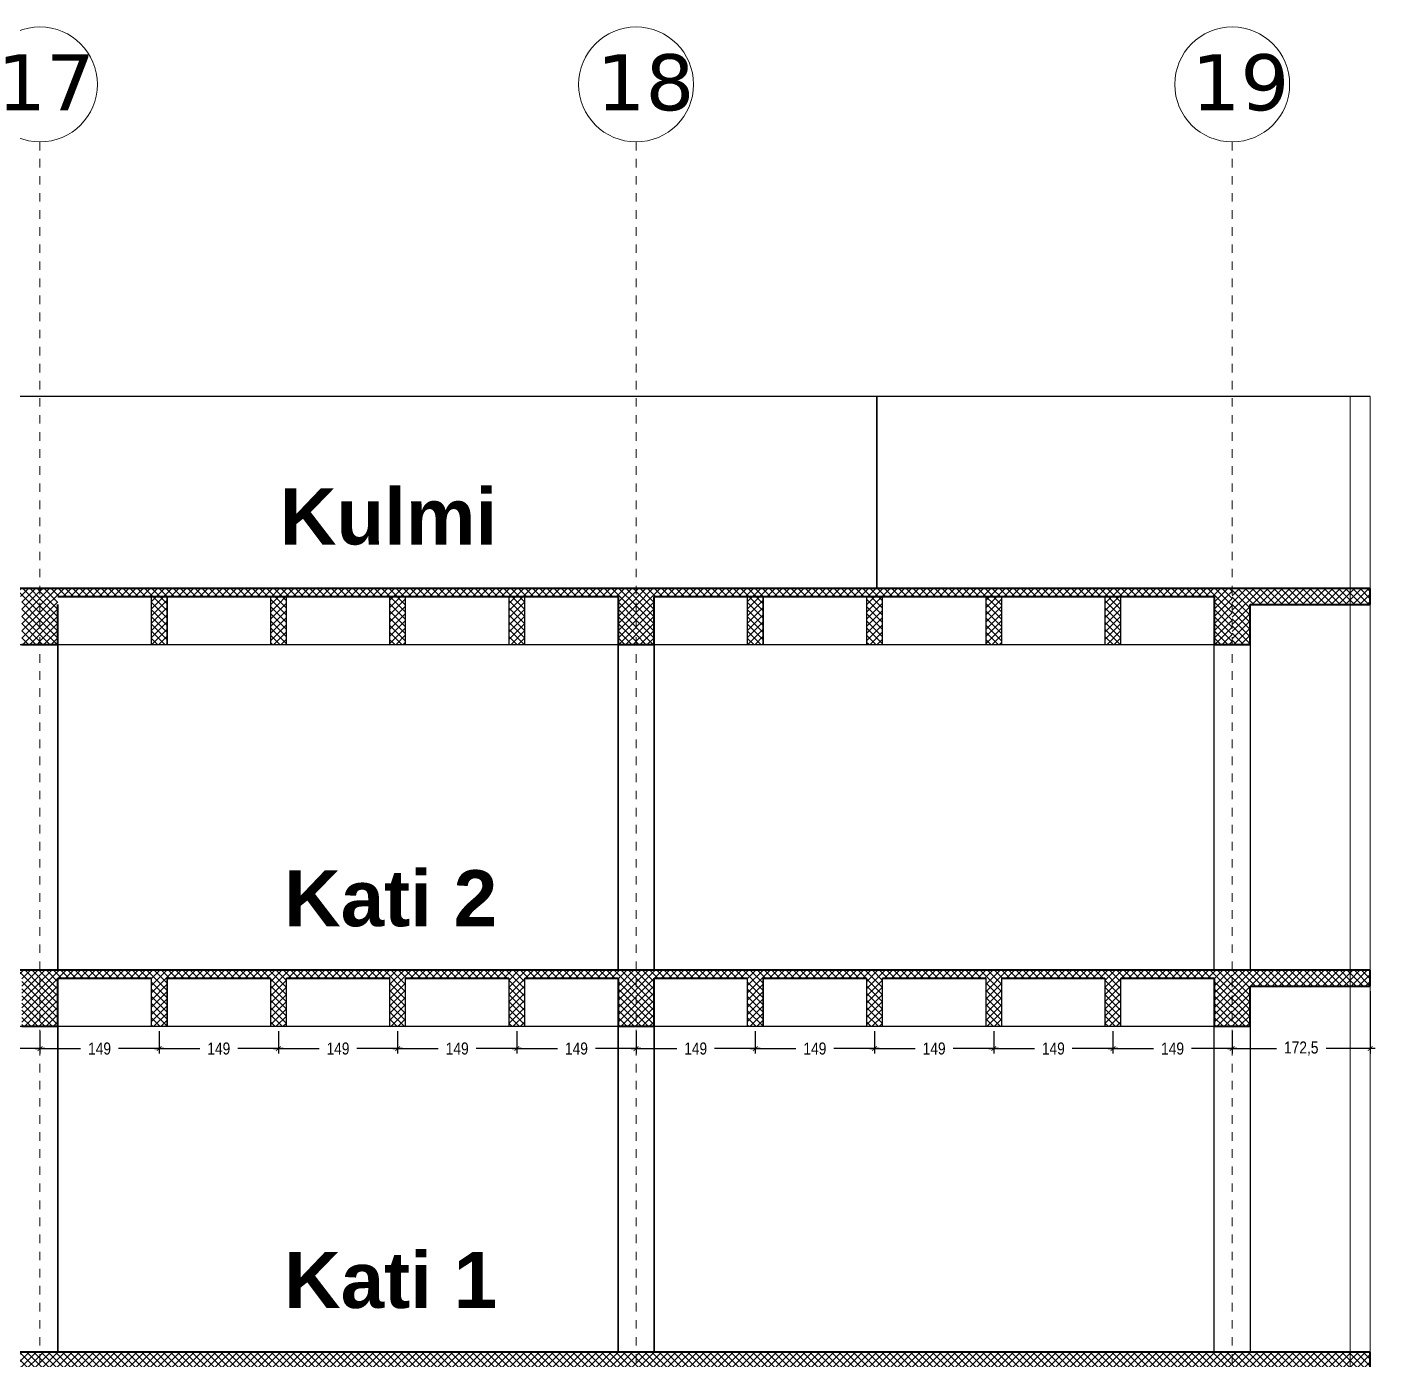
# Model space of a CAD drawing. Header units: centimetres. Extents: x 85226 to 578505, y -13061 to 170378.
# Drawn here: x 452539 to 454224, y 129254 to 130920 of the extents above; entities that cross this region are included whole.
import ezdxf

# ---------------------------------------------------------------- set-up
doc = ezdxf.new("R2010")
doc.units = ezdxf.units.CM
doc.linetypes.add('Dashed', pattern=[10.666667, 5.333333, -5.333333])
for name, color, linetype, lineweight in [('Akset_Pen_No__13', 13, 'Continuous', 18), ('Fasada', 7, 'Continuous', 15), ('muri', 7, 'Continuous', 40), ('New_01 Bodrumi_Pen_No__87', 87, 'Continuous', 18), ('Spotat', 1, 'Continuous', 15)]:
    doc.layers.add(name, color=color, linetype=linetype, lineweight=lineweight)
doc.layers.add('New_01 Bodrumi_Pen_No__29', color=7, linetype='Continuous', lineweight=18, true_color=0x261713)
doc.layers.add('New_01 Bodrumi_Pen_No__88', color=7, linetype='Continuous', lineweight=18, true_color=0x092600)
doc.styles.add('Dimensionet CM', font='swissc.ttf', dxfattribs={"height": 15})
doc.styles.add('Mini shkronjat', font='simplex.shx', dxfattribs={"height": 6})
doc.dimstyles.new('Dimensionet CM', dxfattribs={"dimtxt": 10, "dimasz": 6, "dimexe": 6, "dimexo": 6, "dimgap": 10, "dimtad": 0, "dimtih": 1, "dimtoh": 1, "dimtxsty": 'Dimensionet CM', "dimblk": 'ARCHTICK', "dimcen": 1, "dimdle": 6, "dimadec": 0, "dimazin": 0, "dimtfac": 1, "dimtmove": 0, "dimatfit": 3, "dimldrblk": 'ARCHTICK', "dimfxl": 1, "dimarcsym": 0})
pattern_1 = [(135, (305789.556, 198503.813), (-4.49012806, -4.49012806), []), (225, (305789.556, 198503.813), (4.49012806, -4.49012806), [])]
pattern_2 = [(135, (305789.556, 198520.813), (-4.49012806, -4.49012806), []), (225, (305789.556, 198520.813), (4.49012806, -4.49012806), [])]

# ---------------------------------------------------------------- blocks, each defined once
blk = doc.blocks.new('_ArchTick')
at = {"layer": 'Spotat', "color": 0, "const_width": 0.15}
blk.add_lwpolyline([(-0.5, -0.5), (0.5, 0.5)], dxfattribs=at)
blk = doc.blocks.new('*D4867')
at = {"color": 0, "lineweight": -2, "transparency": 16777216}
for p, q in [((452406.5, 129665), (452406.5, 129637.1)), ((452555.5, 129665), (452555.5, 129637.1)), ((452400.5, 129643.1), (452457.3, 129643.1)), ((452561.5, 129643.1), (452504.7, 129643.1))]:
    blk.add_line(p, q, dxfattribs=at)
at = {"layer": 'DEFPOINTS', "color": 0, "transparency": 16777216}
for p in [(452406.5, 129671), (452555.5, 129671), (452555.5, 129643.1)]:
    blk.add_point(p, dxfattribs=at)
at = {"color": 0, "lineweight": -2, "transparency": 16777216, "xscale": 6, "yscale": 6, "zscale": 6, "rotation": 180}
blk.add_blockref('_ArchTick', (452406.5, 129643.1), dxfattribs=at)
at = {"color": 0, "lineweight": -2, "transparency": 16777216, "xscale": 6, "yscale": 6, "zscale": 6}
blk.add_blockref('_ArchTick', (452555.5, 129643.1), dxfattribs=at)
at = {"color": 0, "transparency": 16777216, "insert": (452481, 129643.1), "char_height": 15, "attachment_point": 5, "style": 'Dimensionet CM'}
blk.add_mtext('149', dxfattribs=at)
blk = doc.blocks.new('*D4868')
at = {"color": 0, "lineweight": -2, "transparency": 16777216}
for p, q in [((452555.5, 129665), (452555.5, 129637.1)), ((452704.5, 129665), (452704.5, 129637.1)), ((452549.5, 129643.1), (452606.3, 129643.1)), ((452710.5, 129643.1), (452653.7, 129643.1))]:
    blk.add_line(p, q, dxfattribs=at)
at = {"layer": 'DEFPOINTS', "color": 0, "transparency": 16777216}
for p in [(452555.5, 129671), (452704.5, 129671), (452704.5, 129643.1)]:
    blk.add_point(p, dxfattribs=at)
at = {"color": 0, "lineweight": -2, "transparency": 16777216, "xscale": 6, "yscale": 6, "zscale": 6, "rotation": 180}
blk.add_blockref('_ArchTick', (452555.5, 129643.1), dxfattribs=at)
at = {"color": 0, "lineweight": -2, "transparency": 16777216, "xscale": 6, "yscale": 6, "zscale": 6}
blk.add_blockref('_ArchTick', (452704.5, 129643.1), dxfattribs=at)
at = {"color": 0, "transparency": 16777216, "insert": (452630, 129643.1), "char_height": 15, "attachment_point": 5, "style": 'Dimensionet CM'}
blk.add_mtext('149', dxfattribs=at)
blk = doc.blocks.new('*D4869')
at = {"color": 0, "lineweight": -2, "transparency": 16777216}
for p, q in [((452704.5, 129665), (452704.5, 129637.1)), ((452853.5, 129665), (452853.5, 129637.1)), ((452698.5, 129643.1), (452755.3, 129643.1)), ((452859.5, 129643.1), (452802.7, 129643.1))]:
    blk.add_line(p, q, dxfattribs=at)
at = {"layer": 'DEFPOINTS', "color": 0, "transparency": 16777216}
for p in [(452704.5, 129671), (452853.5, 129671), (452853.5, 129643.1)]:
    blk.add_point(p, dxfattribs=at)
at = {"color": 0, "lineweight": -2, "transparency": 16777216, "xscale": 6, "yscale": 6, "zscale": 6, "rotation": 180}
blk.add_blockref('_ArchTick', (452704.5, 129643.1), dxfattribs=at)
at = {"color": 0, "lineweight": -2, "transparency": 16777216, "xscale": 6, "yscale": 6, "zscale": 6}
blk.add_blockref('_ArchTick', (452853.5, 129643.1), dxfattribs=at)
at = {"color": 0, "transparency": 16777216, "insert": (452779, 129643.1), "char_height": 15, "attachment_point": 5, "style": 'Dimensionet CM'}
blk.add_mtext('149', dxfattribs=at)
blk = doc.blocks.new('*D4870')
at = {"color": 0, "lineweight": -2, "transparency": 16777216}
for p, q in [((452853.5, 129665), (452853.5, 129637.1)), ((453002.5, 129665), (453002.5, 129637.1)), ((452847.5, 129643.1), (452904.3, 129643.1)), ((453008.5, 129643.1), (452951.7, 129643.1))]:
    blk.add_line(p, q, dxfattribs=at)
at = {"layer": 'DEFPOINTS', "color": 0, "transparency": 16777216}
for p in [(452853.5, 129671), (453002.5, 129671), (453002.5, 129643.1)]:
    blk.add_point(p, dxfattribs=at)
at = {"color": 0, "lineweight": -2, "transparency": 16777216, "xscale": 6, "yscale": 6, "zscale": 6, "rotation": 180}
blk.add_blockref('_ArchTick', (452853.5, 129643.1), dxfattribs=at)
at = {"color": 0, "lineweight": -2, "transparency": 16777216, "xscale": 6, "yscale": 6, "zscale": 6}
blk.add_blockref('_ArchTick', (453002.5, 129643.1), dxfattribs=at)
at = {"color": 0, "transparency": 16777216, "insert": (452928, 129643.1), "char_height": 15, "attachment_point": 5, "style": 'Dimensionet CM'}
blk.add_mtext('149', dxfattribs=at)
blk = doc.blocks.new('*D4871')
at = {"color": 0, "lineweight": -2, "transparency": 16777216}
for p, q in [((453002.5, 129665), (453002.5, 129637.1)), ((453151.5, 129665), (453151.5, 129637.1)), ((452996.5, 129643.1), (453053.3, 129643.1)), ((453157.5, 129643.1), (453100.7, 129643.1))]:
    blk.add_line(p, q, dxfattribs=at)
at = {"layer": 'DEFPOINTS', "color": 0, "transparency": 16777216}
for p in [(453002.5, 129671), (453151.5, 129671), (453151.5, 129643.1)]:
    blk.add_point(p, dxfattribs=at)
at = {"color": 0, "lineweight": -2, "transparency": 16777216, "xscale": 6, "yscale": 6, "zscale": 6, "rotation": 180}
blk.add_blockref('_ArchTick', (453002.5, 129643.1), dxfattribs=at)
at = {"color": 0, "lineweight": -2, "transparency": 16777216, "xscale": 6, "yscale": 6, "zscale": 6}
blk.add_blockref('_ArchTick', (453151.5, 129643.1), dxfattribs=at)
at = {"color": 0, "transparency": 16777216, "insert": (453077, 129643.1), "char_height": 15, "attachment_point": 5, "style": 'Dimensionet CM'}
blk.add_mtext('149', dxfattribs=at)
blk = doc.blocks.new('*D4872')
at = {"color": 0, "lineweight": -2, "transparency": 16777216}
for p, q in [((453151.5, 129665), (453151.5, 129637.1)), ((453300.5, 129665), (453300.5, 129637.1)), ((453145.5, 129643.1), (453202.3, 129643.1)), ((453306.5, 129643.1), (453249.7, 129643.1))]:
    blk.add_line(p, q, dxfattribs=at)
at = {"layer": 'DEFPOINTS', "color": 0, "transparency": 16777216}
for p in [(453151.5, 129671), (453300.5, 129671), (453300.5, 129643.1)]:
    blk.add_point(p, dxfattribs=at)
at = {"color": 0, "lineweight": -2, "transparency": 16777216, "xscale": 6, "yscale": 6, "zscale": 6, "rotation": 180}
blk.add_blockref('_ArchTick', (453151.5, 129643.1), dxfattribs=at)
at = {"color": 0, "lineweight": -2, "transparency": 16777216, "xscale": 6, "yscale": 6, "zscale": 6}
blk.add_blockref('_ArchTick', (453300.5, 129643.1), dxfattribs=at)
at = {"color": 0, "transparency": 16777216, "insert": (453226, 129643.1), "char_height": 15, "attachment_point": 5, "style": 'Dimensionet CM'}
blk.add_mtext('149', dxfattribs=at)
blk = doc.blocks.new('*D4873')
at = {"color": 0, "lineweight": -2, "transparency": 16777216}
for p, q in [((453300.5, 129665), (453300.5, 129637.1)), ((453449.5, 129665), (453449.5, 129637.1)), ((453294.5, 129643.1), (453351.3, 129643.1)), ((453455.5, 129643.1), (453398.7, 129643.1))]:
    blk.add_line(p, q, dxfattribs=at)
at = {"layer": 'DEFPOINTS', "color": 0, "transparency": 16777216}
for p in [(453300.5, 129671), (453449.5, 129671), (453449.5, 129643.1)]:
    blk.add_point(p, dxfattribs=at)
at = {"color": 0, "lineweight": -2, "transparency": 16777216, "xscale": 6, "yscale": 6, "zscale": 6, "rotation": 180}
blk.add_blockref('_ArchTick', (453300.5, 129643.1), dxfattribs=at)
at = {"color": 0, "lineweight": -2, "transparency": 16777216, "xscale": 6, "yscale": 6, "zscale": 6}
blk.add_blockref('_ArchTick', (453449.5, 129643.1), dxfattribs=at)
at = {"color": 0, "transparency": 16777216, "insert": (453375, 129643.1), "char_height": 15, "attachment_point": 5, "style": 'Dimensionet CM'}
blk.add_mtext('149', dxfattribs=at)
blk = doc.blocks.new('*D4874')
at = {"color": 0, "lineweight": -2, "transparency": 16777216}
for p, q in [((453449.5, 129665), (453449.5, 129637.1)), ((453598.5, 129665), (453598.5, 129637.1)), ((453443.5, 129643.1), (453500.3, 129643.1)), ((453604.5, 129643.1), (453547.7, 129643.1))]:
    blk.add_line(p, q, dxfattribs=at)
at = {"layer": 'DEFPOINTS', "color": 0, "transparency": 16777216}
for p in [(453449.5, 129671), (453598.5, 129671), (453598.5, 129643.1)]:
    blk.add_point(p, dxfattribs=at)
at = {"color": 0, "lineweight": -2, "transparency": 16777216, "xscale": 6, "yscale": 6, "zscale": 6, "rotation": 180}
blk.add_blockref('_ArchTick', (453449.5, 129643.1), dxfattribs=at)
at = {"color": 0, "lineweight": -2, "transparency": 16777216, "xscale": 6, "yscale": 6, "zscale": 6}
blk.add_blockref('_ArchTick', (453598.5, 129643.1), dxfattribs=at)
at = {"color": 0, "transparency": 16777216, "insert": (453524, 129643.1), "char_height": 15, "attachment_point": 5, "style": 'Dimensionet CM'}
blk.add_mtext('149', dxfattribs=at)
blk = doc.blocks.new('*D4875')
at = {"color": 0, "lineweight": -2, "transparency": 16777216}
for p, q in [((453598.5, 129665), (453598.5, 129637.1)), ((453747.5, 129665), (453747.5, 129637.1)), ((453592.5, 129643.1), (453649.3, 129643.1)), ((453753.5, 129643.1), (453696.7, 129643.1))]:
    blk.add_line(p, q, dxfattribs=at)
at = {"layer": 'DEFPOINTS', "color": 0, "transparency": 16777216}
for p in [(453598.5, 129671), (453747.5, 129671), (453747.5, 129643.1)]:
    blk.add_point(p, dxfattribs=at)
at = {"color": 0, "lineweight": -2, "transparency": 16777216, "xscale": 6, "yscale": 6, "zscale": 6, "rotation": 180}
blk.add_blockref('_ArchTick', (453598.5, 129643.1), dxfattribs=at)
at = {"color": 0, "lineweight": -2, "transparency": 16777216, "xscale": 6, "yscale": 6, "zscale": 6}
blk.add_blockref('_ArchTick', (453747.5, 129643.1), dxfattribs=at)
at = {"color": 0, "transparency": 16777216, "insert": (453673, 129643.1), "char_height": 15, "attachment_point": 5, "style": 'Dimensionet CM'}
blk.add_mtext('149', dxfattribs=at)
blk = doc.blocks.new('*D4876')
at = {"color": 0, "lineweight": -2, "transparency": 16777216}
for p, q in [((453747.5, 129665), (453747.5, 129637.1)), ((453896.5, 129665), (453896.5, 129637.1)), ((453741.5, 129643.1), (453798.3, 129643.1)), ((453902.5, 129643.1), (453845.7, 129643.1))]:
    blk.add_line(p, q, dxfattribs=at)
at = {"layer": 'DEFPOINTS', "color": 0, "transparency": 16777216}
for p in [(453747.5, 129671), (453896.5, 129671), (453896.5, 129643.1)]:
    blk.add_point(p, dxfattribs=at)
at = {"color": 0, "lineweight": -2, "transparency": 16777216, "xscale": 6, "yscale": 6, "zscale": 6, "rotation": 180}
blk.add_blockref('_ArchTick', (453747.5, 129643.1), dxfattribs=at)
at = {"color": 0, "lineweight": -2, "transparency": 16777216, "xscale": 6, "yscale": 6, "zscale": 6}
blk.add_blockref('_ArchTick', (453896.5, 129643.1), dxfattribs=at)
at = {"color": 0, "transparency": 16777216, "insert": (453822, 129643.1), "char_height": 15, "attachment_point": 5, "style": 'Dimensionet CM'}
blk.add_mtext('149', dxfattribs=at)
blk = doc.blocks.new('*D4877')
at = {"color": 0, "lineweight": -2, "transparency": 16777216}
for p, q in [((453896.5, 129665), (453896.5, 129637.1)), ((454045.5, 129665), (454045.5, 129637.1)), ((453890.5, 129643.1), (453947.3, 129643.1)), ((454051.5, 129643.1), (453994.7, 129643.1))]:
    blk.add_line(p, q, dxfattribs=at)
at = {"layer": 'DEFPOINTS', "color": 0, "transparency": 16777216}
for p in [(453896.5, 129671), (454045.5, 129671), (454045.5, 129643.1)]:
    blk.add_point(p, dxfattribs=at)
at = {"color": 0, "lineweight": -2, "transparency": 16777216, "xscale": 6, "yscale": 6, "zscale": 6, "rotation": 180}
blk.add_blockref('_ArchTick', (453896.5, 129643.1), dxfattribs=at)
at = {"color": 0, "lineweight": -2, "transparency": 16777216, "xscale": 6, "yscale": 6, "zscale": 6}
blk.add_blockref('_ArchTick', (454045.5, 129643.1), dxfattribs=at)
at = {"color": 0, "transparency": 16777216, "insert": (453971, 129643.1), "char_height": 15, "attachment_point": 5, "style": 'Dimensionet CM'}
blk.add_mtext('149', dxfattribs=at)
blk = doc.blocks.new('*D4878')
at = {"color": 0, "lineweight": -2, "transparency": 16777216}
for p, q in [((454218, 129715), (454218, 129637.1)), ((454045.5, 129665), (454045.5, 129637.1)), ((454039.5, 129643.1), (454100.7, 129643.1)), ((454224, 129643.1), (454162.9, 129643.1))]:
    blk.add_line(p, q, dxfattribs=at)
at = {"layer": 'DEFPOINTS', "color": 0, "transparency": 16777216}
for p in [(454218, 129721), (454045.5, 129671), (454218, 129643.1)]:
    blk.add_point(p, dxfattribs=at)
at = {"color": 0, "lineweight": -2, "transparency": 16777216, "xscale": 6, "yscale": 6, "zscale": 6, "rotation": 180}
blk.add_blockref('_ArchTick', (454045.5, 129643.1), dxfattribs=at)
at = {"color": 0, "lineweight": -2, "transparency": 16777216, "xscale": 6, "yscale": 6, "zscale": 6}
blk.add_blockref('_ArchTick', (454218, 129643.1), dxfattribs=at)
at = {"color": 0, "transparency": 16777216, "insert": (454131.8, 129643.1), "char_height": 15, "attachment_point": 5, "style": 'Dimensionet CM'}
blk.add_mtext('172,5', dxfattribs=at)

msp = doc.modelspace()

# ---------------------------------------------------------------- hatches: boundary and pattern name
h = msp.add_hatch()
h.set_pattern_fill('ANSI37', color=256, scale=2, angle=90, style=0)
h.set_pattern_definition([(135, (316329.552, 198980.813), (-4.49012806, -4.49012806), []), (225, (316329.552, 198980.813), (4.49012806, -4.49012806), [])])
h.paths.add_polyline_path([(452555.531, 130217.973), (451810.531, 130217.973), (451810.531, 130147.973), (451833.031, 130147.973), (451833.031, 130207.973), (451949.531, 130207.973), (451949.531, 130147.973), (451969.531, 130147.973), (451969.531, 130207.973), (452098.531, 130207.973), (452098.531, 130147.973), (452118.531, 130147.973), (452118.531, 130207.973), (452247.531, 130207.973), (452247.531, 130147.973), (452267.531, 130147.973), (452267.531, 130207.973), (452396.531, 130207.973), (452396.531, 130147.973), (452416.531, 130147.973), (452416.531, 130207.973), (452533.031, 130207.973), (452533.031, 130147.973), (452555.531, 130147.973)])
h = msp.add_hatch()
h.set_pattern_fill('ANSI37', color=256, scale=2, angle=90, style=0)
h.set_pattern_definition([(135, (317074.552, 198980.813), (-4.49012806, -4.49012806), []), (225, (317074.552, 198980.813), (4.49012806, -4.49012806), [])])
h.paths.add_polyline_path([(453300.531, 130217.973), (452555.531, 130217.973), (452555.531, 130147.973), (452578.031, 130147.973), (452578.031, 130207.973), (452694.531, 130207.973), (452694.531, 130147.973), (452714.531, 130147.973), (452714.531, 130207.973), (452843.531, 130207.973), (452843.531, 130147.973), (452863.531, 130147.973), (452863.531, 130207.973), (452992.531, 130207.973), (452992.531, 130147.973), (453012.531, 130147.973), (453012.531, 130207.973), (453141.531, 130207.973), (453141.531, 130147.973), (453161.531, 130147.973), (453161.531, 130207.973), (453278.031, 130207.973), (453278.031, 130147.973), (453300.531, 130147.973)])
h = msp.add_hatch()
h.set_pattern_fill('ANSI37', color=256, scale=2, angle=90, style=0)
h.set_pattern_definition([(135, (317819.552, 198980.813), (-4.49012806, -4.49012806), []), (225, (317819.552, 198980.813), (4.49012806, -4.49012806), [])])
h.paths.add_polyline_path([(454045.531, 130217.973), (453300.531, 130217.973), (453300.531, 130147.973), (453323.031, 130147.973), (453323.031, 130207.973), (453439.531, 130207.973), (453439.531, 130147.973), (453459.531, 130147.973), (453459.531, 130207.973), (453588.531, 130207.973), (453588.531, 130147.973), (453608.531, 130147.973), (453608.531, 130207.973), (453737.531, 130207.973), (453737.531, 130147.973), (453757.531, 130147.973), (453757.531, 130207.973), (453886.531, 130207.973), (453886.531, 130147.973), (453906.531, 130147.973), (453906.531, 130207.973), (454023.031, 130207.973), (454023.031, 130147.973), (454045.531, 130147.973)])
h = msp.add_hatch()
h.set_pattern_fill('ANSI37', color=256, scale=2, angle=90, style=0)
h.set_pattern_definition(pattern_2)
h.paths.add_polyline_path([(454068.031, 130197.973), (454193.031, 130197.973), (454193.031, 130217.973), (454045.531, 130217.973), (454045.531, 130147.973), (454068.031, 130147.973)])
h = msp.add_hatch()
h.set_pattern_fill('ANSI37', color=256, scale=2, angle=90, style=0)
h.set_pattern_definition(pattern_2)
h.paths.add_polyline_path([(454218.031, 130217.973), (454193.031, 130217.973), (454193.031, 130197.973), (454218.031, 130197.973)])
h = msp.add_hatch()
h.set_pattern_fill('ANSI37', color=256, scale=2, angle=90, style=0)
h.set_pattern_definition(pattern_1)
h.paths.add_polyline_path([(451833.031, 129730.973), (451833.031, 129730.973), (451833.031, 129730.973), (451949.531, 129730.973), (451949.531, 129670.973), (451969.531, 129670.973), (451969.531, 129730.973), (452098.531, 129730.973), (452098.531, 129670.973), (452118.531, 129670.973), (452118.531, 129730.973), (452247.531, 129730.973), (452247.531, 129670.973), (452267.531, 129670.973), (452267.531, 129730.973), (452396.531, 129730.973), (452396.531, 129670.973), (452416.531, 129670.973), (452416.531, 129730.973), (452533.031, 129730.973), (452533.031, 129670.973), (452555.531, 129670.973), (452555.531, 129740.973), (451810.531, 129740.973), (451810.531, 129670.973), (451833.031, 129670.973)])
h = msp.add_hatch()
h.set_pattern_fill('ANSI37', color=256, scale=2, angle=90, style=0)
h.set_pattern_definition([(135, (306534.556, 198503.813), (-4.49012806, -4.49012806), []), (225, (306534.556, 198503.813), (4.49012806, -4.49012806), [])])
h.paths.add_polyline_path([(452578.031, 129730.973), (452578.031, 129730.973), (452578.031, 129730.973), (452694.531, 129730.973), (452694.531, 129670.973), (452714.531, 129670.973), (452714.531, 129730.973), (452843.531, 129730.973), (452843.531, 129670.973), (452863.531, 129670.973), (452863.531, 129730.973), (452992.531, 129730.973), (452992.531, 129670.973), (453012.531, 129670.973), (453012.531, 129730.973), (453141.531, 129730.973), (453141.531, 129670.973), (453161.531, 129670.973), (453161.531, 129730.973), (453278.031, 129730.973), (453278.031, 129670.973), (453300.531, 129670.973), (453300.531, 129740.973), (452555.531, 129740.973), (452555.531, 129670.973), (452578.031, 129670.973)])
h = msp.add_hatch()
h.set_pattern_fill('ANSI37', color=256, scale=2, angle=90, style=0)
h.set_pattern_definition([(135, (307279.556, 198503.813), (-4.49012806, -4.49012806), []), (225, (307279.556, 198503.813), (4.49012806, -4.49012806), [])])
h.paths.add_polyline_path([(453323.031, 129730.973), (453323.031, 129730.973), (453323.031, 129730.973), (453439.531, 129730.973), (453439.531, 129670.973), (453459.531, 129670.973), (453459.531, 129730.973), (453588.531, 129730.973), (453588.531, 129670.973), (453608.531, 129670.973), (453608.531, 129730.973), (453737.531, 129730.973), (453737.531, 129670.973), (453757.531, 129670.973), (453757.531, 129730.973), (453886.531, 129730.973), (453886.531, 129670.973), (453906.531, 129670.973), (453906.531, 129730.973), (454023.031, 129730.973), (454023.031, 129670.973), (454045.531, 129670.973), (454045.531, 129740.973), (453300.531, 129740.973), (453300.531, 129670.973), (453323.031, 129670.973)])
h = msp.add_hatch()
h.set_pattern_fill('ANSI37', color=256, scale=2, angle=90, style=0)
h.set_pattern_definition(pattern_1)
h.paths.add_polyline_path([(454068.031, 129720.973), (454193.031, 129720.973), (454193.031, 129740.973), (454045.531, 129740.973), (454045.531, 129670.973), (454068.031, 129670.973)])
h = msp.add_hatch()
h.set_pattern_fill('ANSI37', color=256, scale=2, angle=90, style=0)
h.set_pattern_definition(pattern_1)
h.paths.add_polyline_path([(454218.031, 129740.973), (454193.031, 129740.973), (454193.031, 129720.973), (454218.031, 129720.973)])
h = msp.add_hatch()
h.set_pattern_fill('ANSI37', color=256, scale=2, angle=90, style=0)
h.set_pattern_definition([(135, (305789.556, 198486.813), (-4.49012806, -4.49012806), []), (225, (305789.556, 198486.813), (4.49012806, -4.49012806), [])])
h.paths.add_polyline_path([(451788.031, 129243.973), (451788.031, 129193.973), (451788.031, 129193.973), (451788.031, 129143.973), (451810.531, 129143.973), (451810.531, 129263.973), (451678.035, 129263.973), (451678.035, 129243.973)])
h.paths.add_polyline_path([(451810.531, 129263.973), (451810.531, 129143.973), (451833.031, 129143.973), (451833.031, 129243.973), (452533.031, 129243.973), (452533.031, 129143.973), (452555.531, 129143.973), (452555.531, 129263.973)])
h.paths.add_polyline_path([(453278.031, 129243.973), (453278.031, 129143.973), (453323.031, 129143.973), (453323.031, 129243.973), (454023.031, 129243.973), (454023.031, 129193.973), (454068.031, 129193.973), (454068.031, 129243.973), (454218.031, 129243.973), (454218.031, 129263.973), (452555.531, 129263.973), (452555.531, 129143.973), (452578.031, 129143.973), (452578.031, 129243.973)])

# ---------------------------------------------------------------- linework, layer by layer
for p, q in [((453601.484, 130457.973), (448743.035, 130457.973)), ((453601.484, 130217.973), (453601.484, 130457.973)), ((453601.484, 130457.973), (453601.484, 130217.973)), ((454218.031, 130457.973), (453601.484, 130457.973)), ((452578.031, 129740.973), (452578.031, 130197.973)), ((452578.031, 130197.973), (452578.031, 129740.973)), ((452694.531, 130207.973), (452694.531, 130147.973)), ((452714.531, 130207.973), (452714.531, 130147.973)), ((453439.531, 130207.973), (453439.531, 130147.973)), ((453459.531, 130207.973), (453459.531, 130147.973)), ((454023.031, 129740.973), (454023.031, 130207.973)), ((454068.031, 130197.973), (454068.031, 129740.973)), ((453278.031, 130172.973), (453278.031, 129740.973)), ((453278.031, 129740.973), (453278.031, 130172.973)), ((453323.031, 129740.973), (453323.031, 130172.973)), ((453323.031, 130172.973), (453323.031, 129740.973)), ((449598.031, 130147.973), (454023.031, 130147.973)), ((452468.035, 129740.973), (453168.035, 129740.973)), ((452578.031, 129263.973), (452578.031, 129730.973)), ((452578.031, 129730.973), (452578.031, 129263.973)), ((452694.531, 129730.973), (452578.031, 129730.973)), ((452694.531, 129730.973), (452694.531, 129670.973)), ((452843.531, 129730.973), (452714.531, 129730.973)), ((452714.531, 129730.973), (452714.531, 129670.973)), ((452992.531, 129730.973), (452863.531, 129730.973)), ((453141.531, 129730.973), (453012.531, 129730.973)), ((453278.031, 129730.973), (453161.531, 129730.973)), ((453168.035, 129740.973), (453213.035, 129740.973)), ((453213.035, 129740.973), (454218.031, 129740.973)), ((453278.031, 129730.973), (453278.031, 129263.973)), ((453278.031, 129263.973), (453278.031, 129730.973)), ((453323.031, 129263.973), (453323.031, 129730.973)), ((453323.031, 129730.973), (453323.031, 129263.973)), ((453439.531, 129730.973), (453439.531, 129670.973)), ((453459.531, 129730.973), (453459.531, 129670.973)), ((454023.031, 129263.973), (454023.031, 129730.973)), ((454068.031, 129720.973), (454068.031, 129263.973)), ((451688.039, 129670.973), (454023.031, 129670.973)), ((452468.035, 129263.973), (453168.035, 129263.973)), ((453168.035, 129263.973), (453213.035, 129263.973)), ((453213.035, 129263.973), (454052.335, 129263.973)), ((454052.336, 129263.973), (454052.339, 129263.973))]:
    msp.add_line(p, q)
for points in [[(452694.531, 130207.973), (452694.531, 130147.973), (452714.531, 130147.973), (452714.531, 130207.973)], [(452843.531, 130207.973), (452843.531, 130147.973), (452863.531, 130147.973), (452863.531, 130207.973)], [(452992.531, 130207.973), (452992.531, 130147.973), (453012.531, 130147.973), (453012.531, 130207.973)], [(453141.531, 130207.973), (453141.531, 130147.973), (453161.531, 130147.973), (453161.531, 130207.973)], [(453439.531, 130207.973), (453439.531, 130147.973), (453459.531, 130147.973), (453459.531, 130207.973)], [(453588.531, 130207.973), (453588.531, 130147.973), (453608.531, 130147.973), (453608.531, 130207.973)], [(453737.531, 130207.973), (453737.531, 130147.973), (453757.531, 130147.973), (453757.531, 130207.973)], [(453886.531, 130207.973), (453886.531, 130147.973), (453906.531, 130147.973), (453906.531, 130207.973)], [(452694.531, 129730.973), (452694.531, 129670.973), (452714.531, 129670.973), (452714.531, 129730.973)], [(452843.531, 129730.973), (452843.531, 129670.973), (452863.531, 129670.973), (452863.531, 129730.973)], [(452992.531, 129730.973), (452992.531, 129670.973), (453012.531, 129670.973), (453012.531, 129730.973)], [(453141.531, 129730.973), (453141.531, 129670.973), (453161.531, 129670.973), (453161.531, 129730.973)], [(453439.531, 129730.973), (453439.531, 129670.973), (453459.531, 129670.973), (453459.531, 129730.973)], [(453588.531, 129730.973), (453588.531, 129670.973), (453608.531, 129670.973), (453608.531, 129730.973)], [(453737.531, 129730.973), (453737.531, 129670.973), (453757.531, 129670.973), (453757.531, 129730.973)], [(453886.531, 129730.973), (453886.531, 129670.973), (453906.531, 129670.973), (453906.531, 129730.973)], [(451678.035, 129243.973), (451678.035, 129263.973), (454218.031, 129263.973), (454218.031, 129243.973), (454068.031, 129243.973), (454068.031, 129193.973), (454023.031, 129193.973), (454023.031, 129243.973), (453323.031, 129243.973), (453323.031, 129143.973), (453278.031, 129143.973), (453278.031, 129243.973), (452578.031, 129243.973), (452578.031, 129143.973), (452533.031, 129143.973), (452533.031, 129243.973), (451833.031, 129243.973), (451833.031, 129143.973), (451788.031, 129143.973), (451788.031, 129243.973), (451678.035, 129243.973), (451678.035, 129263.973)]]:
    msp.add_lwpolyline(points)
at = {"layer": 'Akset_Pen_No__13', "color": 251, "linetype": 'Dashed', "ltscale": 2}
for p, q in [((452555.531, 130775.961), (452555.531, 128143.089)), ((453300.531, 130775.961), (453300.531, 128143.089)), ((454045.531, 130775.961), (454045.531, 128143.089))]:
    msp.add_line(p, q, dxfattribs=at)
at = {"layer": 'Akset_Pen_No__13', "color": 251, "ltscale": 2}
for centre in [(452555.531, 130847.766), (453300.531, 130847.766), (454045.531, 130847.766)]:
    msp.add_circle(centre, 71.805, dxfattribs=at)
at = {"layer": 'muri'}
for p, q in [((454218.031, 130217.973), (449553.031, 130217.973)), ((454218.031, 130197.973), (454218.031, 130217.973)), ((452578.031, 130207.973), (453278.031, 130207.973)), ((452578.031, 130147.973), (452578.031, 130197.973)), ((453278.031, 130207.973), (453278.031, 130147.973)), ((453323.031, 130207.973), (454023.031, 130207.973)), ((453323.031, 130147.973), (453323.031, 130207.973)), ((454023.031, 130207.973), (454023.031, 130147.973)), ((454068.031, 130147.973), (454068.031, 130197.973)), ((454068.031, 130197.973), (454218.031, 130197.973)), ((452533.031, 130147.973), (452578.031, 130147.973)), ((453278.031, 130147.973), (453323.031, 130147.973)), ((454023.031, 130147.973), (454068.031, 130147.973)), ((452578.031, 129730.973), (452694.531, 129730.973)), ((452578.031, 129670.973), (452578.031, 129730.973)), ((452714.531, 129730.973), (452843.531, 129730.973)), ((452863.531, 129730.973), (452992.531, 129730.973)), ((453012.531, 129730.973), (453141.531, 129730.973)), ((453161.531, 129730.973), (453278.031, 129730.973)), ((453278.031, 129730.973), (453278.031, 129670.973)), ((453323.031, 129730.973), (453439.531, 129730.973)), ((453323.031, 129670.973), (453323.031, 129730.973)), ((453459.531, 129730.973), (453588.531, 129730.973)), ((453608.531, 129730.973), (453737.531, 129730.973)), ((453757.531, 129730.973), (453886.531, 129730.973)), ((453906.531, 129730.973), (454023.031, 129730.973)), ((454023.031, 129730.973), (454023.031, 129670.973)), ((454218.031, 129720.973), (454218.031, 129740.973)), ((454068.031, 129670.973), (454068.031, 129720.973)), ((454068.031, 129720.973), (454218.031, 129720.973)), ((452533.031, 129670.973), (452578.031, 129670.973)), ((453278.031, 129670.973), (453323.031, 129670.973)), ((454023.031, 129670.973), (454068.031, 129670.973))]:
    msp.add_line(p, q, dxfattribs=at)
for points in [[(454218.031, 129740.973), (451688.039, 129740.973)], [(454218.031, 129263.973), (451678.035, 129263.973)], [(454178.028, 129243.973), (454218.031, 129243.973), (454218.031, 129263.973)]]:
    msp.add_lwpolyline(points, dxfattribs=at)
at = {"layer": 'New_01 Bodrumi_Pen_No__29', "color": 28, "linetype": 'Continuous', "lineweight": 18, "true_color": 0x261713}
for p, q in [((454133.446, 129720.973), (454129.92, 129720.973)), ((454052.339, 129263.973), (454052.336, 129263.973)), ((454052.339, 129263.973), (454052.336, 129263.973))]:
    msp.add_line(p, q, dxfattribs=at)
at = {"layer": 'New_01 Bodrumi_Pen_No__87', "color": 87, "linetype": 'Continuous', "lineweight": 18}
for p, q in [((453601.484, 130457.973), (448743.035, 130457.973)), ((453601.484, 130217.973), (453601.484, 130457.973)), ((454193.031, 128884.973), (454193.031, 130457.973)), ((454218.031, 128884.973), (454218.031, 130457.973))]:
    msp.add_line(p, q, dxfattribs=at)
at = {"layer": 'New_01 Bodrumi_Pen_No__88', "color": 98, "linetype": 'Continuous', "lineweight": 18, "true_color": 0x092600}
for p, q in [((452578.031, 129740.973), (452578.031, 130197.973)), ((453278.031, 129740.973), (453278.031, 130172.973)), ((453323.031, 129740.973), (453323.031, 130172.973)), ((452578.031, 129263.973), (452578.031, 129730.973)), ((453278.031, 129263.973), (453278.031, 129730.973)), ((453323.031, 129263.973), (453323.031, 129730.973))]:
    msp.add_line(p, q, dxfattribs=at)

# ---------------------------------------------------------------- texts
at = {"color": 251, "char_height": 70, "width": 119.52102, "attachment_point": 1, "style": 'Mini shkronjat'}
for s, insert in [('{\\fVerdana|b0|i0|c0|p34;17}', (452501.923, 130885.522)), ('{\\fVerdana|b0|i0|c0|p34;18}', (453251.151, 130885.522)), ('{\\fVerdana|b0|i0|c0|p34;19}', (453994.743, 130885.522))]:
    msp.add_mtext(s, dxfattribs=dict(at, insert=insert))
at = {"layer": 'Fasada', "char_height": 70, "attachment_point": 3, "style": 'Dimensionet CM'}
for s, insert in [('{\\fArial|b1|i0|c0|p34;Kulmi}', (453126.978, 130342.934)), ('{\\fArial|b1|i0|c0|p34;Kati 2}', (453126.978, 129865.934)), ('{\\fArial|b1|i0|c0|p34;Kati 1}', (453126.978, 129388.934))]:
    msp.add_mtext(s, dxfattribs=dict(at, insert=insert))

# ---------------------------------------------------------------- dimensions: what is measured, and where the dimension line sits
for base, p1, p2, picture, middle in [((454218.031, 129643.086), (454045.531, 129670.973), (454218.031, 129720.973), '*D4878', (454131.781, 129643.086)), ((452555.531, 129643.086), (452406.531, 129670.973), (452555.531, 129670.973), '*D4867', (452481.031, 129643.086)), ((452704.531, 129643.086), (452555.531, 129670.973), (452704.531, 129670.973), '*D4868', (452630.031, 129643.086)), ((452853.531, 129643.086), (452704.531, 129670.973), (452853.531, 129670.973), '*D4869', (452779.031, 129643.086)), ((453002.531, 129643.086), (452853.531, 129670.973), (453002.531, 129670.973), '*D4870', (452928.031, 129643.086)), ((453151.531, 129643.086), (453002.531, 129670.973), (453151.531, 129670.973), '*D4871', (453077.031, 129643.086)), ((453300.531, 129643.086), (453151.531, 129670.973), (453300.531, 129670.973), '*D4872', (453226.031, 129643.086)), ((453449.531, 129643.086), (453300.531, 129670.973), (453449.531, 129670.973), '*D4873', (453375.031, 129643.086)), ((453598.531, 129643.086), (453449.531, 129670.973), (453598.531, 129670.973), '*D4874', (453524.031, 129643.086)), ((453747.531, 129643.086), (453598.531, 129670.973), (453747.531, 129670.973), '*D4875', (453673.031, 129643.086)), ((453896.531, 129643.086), (453747.531, 129670.973), (453896.531, 129670.973), '*D4876', (453822.031, 129643.086)), ((454045.531, 129643.086), (453896.531, 129670.973), (454045.531, 129670.973), '*D4877', (453971.031, 129643.086))]:
    dim = msp.add_linear_dim(base=base, p1=p1, p2=p2, dimstyle='Dimensionet CM', override={"dimtmove": 1, "dimfxl": 6})
    dim.commit()
    dim.dimension.update_dxf_attribs({"geometry": picture, "text_midpoint": middle})

doc.saveas('drawing.dxf')
